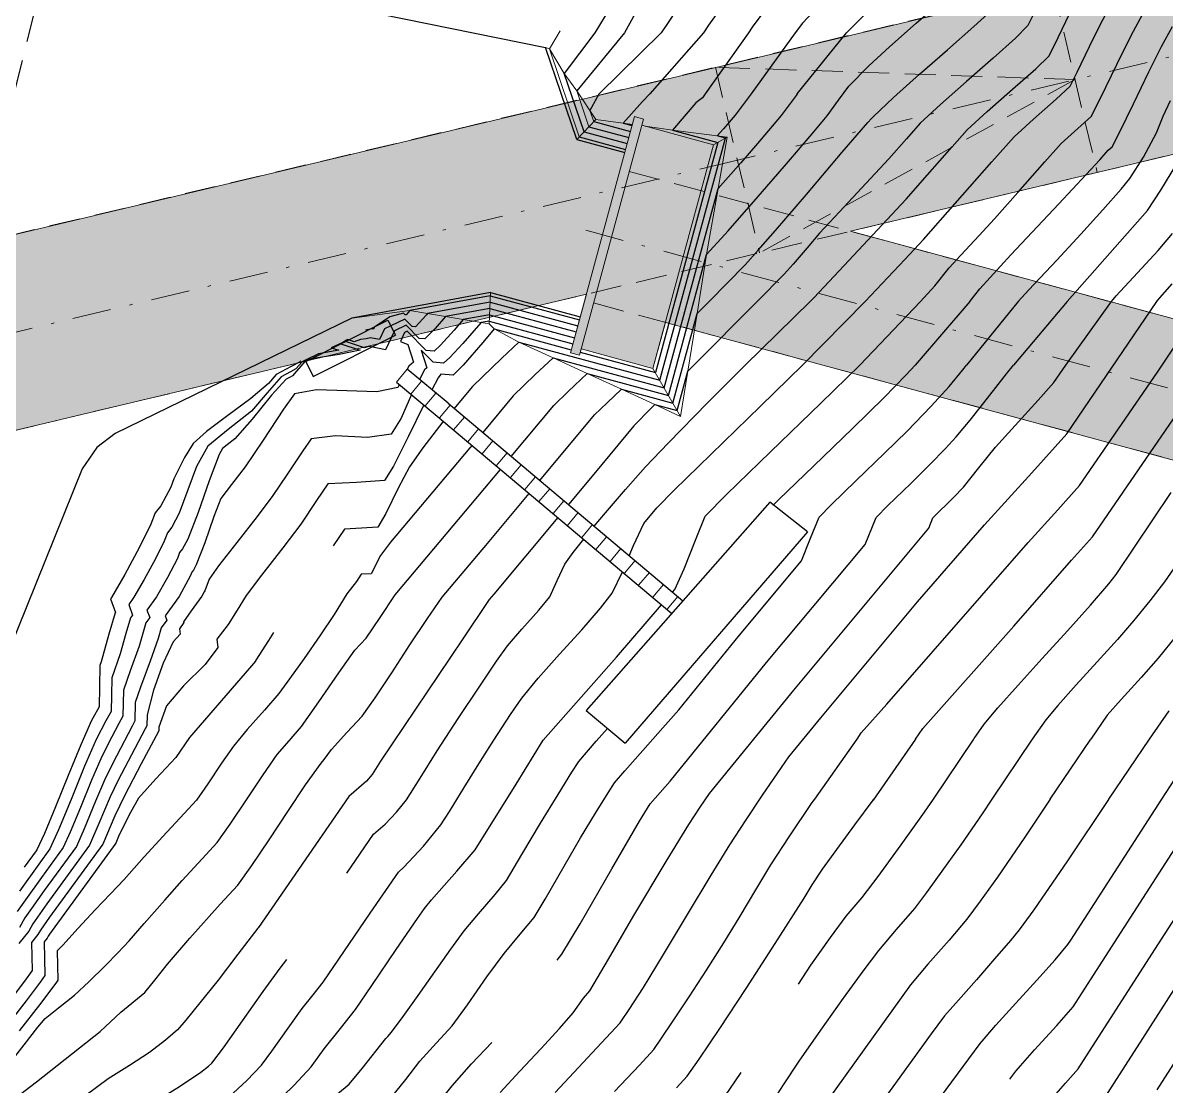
# Model space of a CAD drawing. Header units: millimetres. Extents: x -335 to 64136, y 248 to 109842.
# Drawn here: x -89.95 to -53.04, y 487.27 to 521.59 of the extents above; entities that cross this region are included whole.
import ezdxf

# ---------------------------------------------------------------- set-up
doc = ezdxf.new("R2010")
doc.units = ezdxf.units.MM
doc.header["$MEASUREMENT"] = 0
for name, pattern in [('NASCOSTA', [9.525, 6.35, -3.175]), ('TRATTEGGIATA', [0.75, 0.5, -0.25]), ('TRATTEGGIATA2', [0.375, 0.25, -0.125]), ('TRATTOPUNTO2', [0.5, 0.25, -0.125, 0, -0.125])]:
    doc.linetypes.add(name, pattern=pattern)
for name, color, linetype in [('Bâti', 7, 'Continuous'), ('CANALISATION', 2, 'Continuous'), ('curve livello 5m', 7, 'Continuous'), ('LIN010TR', 2, 'NASCOSTA'), ('LIN018CO', 6, 'Continuous'), ('LIN025CO', 7, 'Continuous'), ('Strade', 7, 'Continuous'), ('TRATTCOLO-30', 253, 'Continuous'), ('TRATTCOLO-32', 255, 'Continuous')]:
    doc.layers.add(name, color=color, linetype=linetype)
doc.layers.add('Colori bordi', color=5, linetype='Continuous', plot=False)
doc.layers.add('no_plot', color=5, linetype='Continuous', plot=False)

# ---------------------------------------------------------------- blocks, each defined once
blk = doc.blocks.new('CONTORNO')
at = {"layer": 'Colori bordi', "lineweight": 0, "ltscale": 2, "flags": 128}
for points in [[(25.446, -93.474), (-6.877, 42.135), (-4.985, 41.623), (-4.907, 41.912), (-5.109, 41.967), (-4.481, 44.283), (-5.968, 44.686), (9.426, 101.471, 0.76503), (-27.561, 123.114), (-31.83, 118.918, 0.278191), (-69.079, 126.141)], [(-46.314, 81.181, -0.14195), (-42.731, 84.682), (-41.604, 85.286, -0.165813), (-34.47, 86.461, -0.072308), (-29.805, 84.968), (-22.578, 81.44), (16.586, -82.868)]]:
    blk.add_lwpolyline(points, format="xyb", dxfattribs=at)
blk.add_lwpolyline([(-28.746, 115.78, -0.121281), (-20.708, 100.164), (-8.908, 50.657), (5.179, 102.622, 0.76503), (-24.477, 119.975)], format="xyb", close=True, dxfattribs=at)

msp = doc.modelspace()

# ---------------------------------------------------------------- hatches: boundary and pattern name
at = {"layer": 'TRATTCOLO-30', "linetype": 'Continuous', "lineweight": 0}
h = msp.add_hatch(color=256, dxfattribs=at)
h.dxf.hatch_style = 1
h.paths.add_polyline_path([(-37.82774, 505.69087), (-37.25211, 507.81423), (-63.23473, 514.85791), (-67.70902, 513.79145)])
h.paths.add_polyline_path([(-38.40336, 503.56751), (-37.82774, 505.69087), (-67.70902, 513.79145), (-71.7563, 512.82677), (-72.26912, 510.93508), (-71.97957, 510.85658), (-71.92462, 511.05927), (-69.60823, 510.43131), (-69.20529, 511.91766)])
h.paths.add_polyline_path([(-12.42074, 496.52383, 0.57322675), (14.91691, 523.36701), (12.67843, 523.22999, -0.5801113), (-11.84511, 498.64719), (-37.82774, 505.69087), (-38.40336, 503.56751)])
h.paths.add_polyline_path([(-11.84511, 498.64719, 0.5801113), (12.67843, 523.22999), (10.42901, 523.09231, -0.58879846), (-11.26949, 500.77055), (-37.25211, 507.81423), (-37.82774, 505.69087)], flags=17)
h.paths.add_polyline_path([(10.42901, 523.09231), (12.67843, 523.22999, 0.12807728), (7.65277, 531.96874), (1.34454, 538.38795, -0.01736414), (-0.37812, 536.80882), (1.888, 534.69617), (6.08362, 530.42673, -0.12150113)])
h.paths.add_polyline_path([(12.67843, 523.22999), (14.91691, 523.36701, 0.13333201), (9.2219, 533.51075), (5.02628, 537.78019), (2.79241, 539.90221, -0.01556613), (1.34454, 538.38795), (7.65277, 531.96874, -0.12807728)])
h.paths.add_polyline_path([(1.28514, 538.4484), (1.34454, 538.38795, 0.01556613), (2.79241, 539.90221), (0.55838, 542.02439, 0.16643137), (-13.06495, 546.62996), (-12.71235, 544.42834, -0.19770368)])
h.paths.add_polyline_path([(-2.64695, 538.924), (-0.37812, 536.80882, 0.01736281), (1.34441, 538.38783, 0.19880472), (-12.71235, 544.42834), (-12.35855, 542.21928, -0.14715619)])
h.paths.add_polyline_path([(-13.6757, 542.21651, -0.01850569), (-12.35855, 542.21928), (-12.71235, 544.42834, 0.01312038), (-13.76171, 544.41483), (-21.0195, 544.13086, -0.03208113), (-21.07468, 541.92702)])
h.paths.add_polyline_path([(-13.76171, 544.41483, -0.01312038), (-12.71235, 544.42834), (-13.06495, 546.62996, 0.00881775), (-13.84773, 546.61315), (-21.24672, 546.32366, -0.03208112), (-21.0195, 544.13086)])
h = msp.add_hatch(color=256, dxfattribs=at)
h.dxf.hatch_style = 1
h.paths.add_polyline_path([(-31.02356, 522.53555), (-31.73768, 525.53162), (-53.83032, 520.26576), (-53.11619, 517.2697)])
h.paths.add_polyline_path([(-31.73768, 525.53162), (-32.45181, 528.52768), (-54.54444, 523.26183), (-53.83032, 520.26576)])
h.paths.add_polyline_path([(-19.99407, 525.16446), (-20.70819, 528.16053), (-31.73768, 525.53162), (-31.02356, 522.53555)])
h.paths.add_polyline_path([(-20.70819, 528.16053), (-21.42232, 531.1566), (-23.69721, 530.61437), (-32.45181, 528.52768), (-31.73768, 525.53162)])
h = msp.add_hatch(color=256, dxfattribs=at)
h.dxf.hatch_style = 1
h.paths.add_polyline_path([(-53.11619, 517.26968), (-53.83031, 520.26575), (-63.94885, 517.85396), (-63.23473, 514.85789)])
h.paths.add_polyline_path([(-53.83031, 520.26575), (-54.54444, 523.26182), (-64.66298, 520.85003), (-63.94885, 517.85396)])
h = msp.add_hatch(color=256, dxfattribs=at)
h.dxf.hatch_style = 1
h.paths.add_polyline_path([(-113.17794, 502.95355), (-113.89206, 505.94962), (-166.36811, 493.44178), (-165.65399, 490.44571)])
h.paths.add_polyline_path([(-113.89206, 505.94962), (-114.60618, 508.94568), (-167.08223, 496.43785), (-166.36811, 493.44178)])
h.paths.add_polyline_path([(-63.9488, 517.85375), (-64.66293, 520.84982), (-114.60618, 508.94568), (-113.89206, 505.94962)])
h.paths.add_polyline_path([(-63.23468, 514.85768), (-63.9488, 517.85375), (-113.89206, 505.94962), (-113.17794, 502.95355)])

# ---------------------------------------------------------------- linework, layer by layer
at = {"layer": 'Bâti', "color": 2, "linetype": 'Continuous'}
for p, q in [((-80.81564, 510.65449), (-78.16464, 511.98549)), ((-78.16464, 511.98549), (-77.92154, 511.5013)), ((-80.57254, 510.1703), (-77.92154, 511.5013)), ((-80.81564, 510.65449), (-80.57254, 510.1703)), ((-76.22263, 509.30724), (-77.53732, 510.40298)), ((-77.88463, 509.98949), (-76.56963, 508.89349)), ((-76.22263, 509.30724), (-68.64049, 502.93073)), ((-76.56963, 508.89349), (-68.99738, 502.5253)), ((-65.83263, 506.12049), (-71.75863, 499.38849)), ((-64.62064, 505.15849), (-65.83263, 506.12049)), ((-64.62064, 505.15849), (-70.50763, 498.33649)), ((-71.75863, 499.38849), (-70.50763, 498.33649))]:
    msp.add_line(p, q, dxfattribs=at)
at = {"layer": 'CANALISATION', "linetype": 'Continuous', "lineweight": 0}
for p, q in [((-77.42373, 509.60534), (-77.07641, 510.01883)), ((-76.96282, 509.22119), (-76.61698, 509.63293)), ((-76.50216, 508.83674), (-76.15485, 509.25023)), ((-76.04296, 508.45056), (-75.69565, 508.86405)), ((-75.58353, 508.06465), (-75.23622, 508.47814)), ((-75.1241, 507.67875), (-74.77678, 508.09224)), ((-74.66466, 507.29284), (-74.31735, 507.70633)), ((-74.20523, 506.90694), (-73.85792, 507.32043)), ((-73.7458, 506.52103), (-73.39848, 506.93452)), ((-73.28637, 506.13513), (-72.93905, 506.54862)), ((-72.82693, 505.74922), (-72.47962, 506.16271)), ((-72.3675, 505.36332), (-72.02019, 505.7768)), ((-71.90807, 504.97741), (-71.56075, 505.3909)), ((-71.44863, 504.5915), (-71.10132, 505.00499)), ((-70.9892, 504.2056), (-70.64189, 504.61909)), ((-70.52977, 503.81969), (-70.18245, 504.23318)), ((-70.07033, 503.43379), (-69.72302, 503.84728)), ((-69.6109, 503.04788), (-69.26359, 503.46137)), ((-69.15147, 502.66198), (-68.80415, 503.07546))]:
    msp.add_line(p, q, dxfattribs=at)
at = {"layer": 'curve livello 5m', "color": 2}
for p, q in [((-71.48577, 521.26862), (-72.47104, 519.95259)), ((-65.01476, 521.26863), (-66.44128, 519.29386)), ((-72.06299, 517.82099), (-73.07352, 520.79238)), ((-71.83038, 518.06876), (-72.47104, 519.95259)), ((-71.83038, 518.06876), (-70.4376, 517.69119)), ((-74.86647, 512.57165), (-76.87965, 512.20041)), ((-74.86647, 512.57165), (-72.03366, 511.80369))]:
    msp.add_line(p, q, dxfattribs=at)
at = {"layer": 'curve livello 5m', "color": 2, "flags": 128}
for points in [[(-56.11804, 537.86938), (-56.59929, 537.42141), (-56.60869, 537.40942), (-56.73346, 537.01698), (-61.28634, 534.32955), (-61.65602, 534.10621), (-61.93748, 533.82312), (-62.38946, 533.31862), (-62.96577, 532.64727), (-63.62028, 531.86364), (-64.30682, 531.02229), (-64.97924, 530.17777), (-65.46762, 529.50655), (-67.29123, 527.79034), (-68.52639, 526.63801), (-68.82712, 526.00993), (-69.20463, 525.20101), (-69.57833, 524.50937), (-70.04394, 523.68297), (-70.52067, 522.86295), (-71.48576, 521.26863)], [(-64.53228, 512.59435), (-64.40978, 512.71423), (-63.59199, 513.57946), (-61.43062, 515.8985), (-60.7435, 516.67524), (-59.95195, 517.58028), (-59.46113, 518.12864), (-58.81926, 518.72558), (-57.9995, 519.44364), (-57.2513, 520.10349), (-56.8241, 520.52576), (-56.5334, 521.10951), (-56.1485, 521.89613), (-55.74697, 522.6464), (-55.308, 523.44086), (-54.96328, 524.04117), (-54.37914, 524.93592), (-53.94706, 525.6125), (-53.89298, 526.26986), (-53.70319, 527.02985), (-53.46746, 527.72244), (-53.00155, 528.55452)], [(-64.29034, 522.10745), (-64.777, 521.58008), (-64.777, 521.58008), (-65.01476, 521.26863)], [(-66.44128, 519.29386), (-66.95606, 518.60459), (-66.95606, 518.60459), (-67.33331, 518.16308), (-67.53101, 517.93933)], [(-73.94027, 511.28447), (-69.39016, 510.05097), (-67.27081, 517.86879), (-67.53101, 517.93933)], [(-56.24045, 512.59435), (-53.64879, 515.52561), (-53.21169, 516.18233), (-52.69615, 517.03384)], [(-64.53228, 512.59435), (-66.62705, 510.54029)], [(-56.24045, 512.59435), (-57.96855, 510.54029)], [(-73.94027, 511.28447), (-74.49044, 510.76364), (-75.43372, 509.84981), (-75.43372, 509.84981), (-75.77067, 509.44508), (-76.02574, 509.14166)], [(-72.70367, 491.33643), (-72.54524, 491.5254), (-71.9613, 492.50977), (-70.93444, 494.28612), (-70.03861, 495.81913), (-69.69747, 496.37382), (-69.05031, 497.10717), (-65.9381, 500.93536), (-62.75634, 504.75139), (-62.40839, 505.62252), (-62.02279, 506.00941), (-61.28724, 506.71764), (-60.65476, 507.33645), (-60.17653, 507.83352), (-59.81695, 508.22286), (-59.37297, 508.75943), (-58.80719, 509.47323), (-58.19243, 510.25721), (-57.96855, 510.54029)], [(-71.50174, 505.33702), (-71.14259, 505.76987), (-70.49683, 506.52372), (-69.85123, 507.25298), (-69.11775, 508.01958), (-67.83213, 509.32905), (-66.62705, 510.54029)], [(-76.37322, 508.7283), (-76.38997, 508.70838), (-77.03218, 507.86916), (-77.46865, 507.25742), (-77.46865, 507.25742), (-77.83452, 506.563), (-78.23142, 505.74687), (-78.48826, 505.30801), (-78.48826, 505.30801), (-79.01786, 505.27487), (-79.5606, 505.24495), (-79.5606, 505.24495), (-79.92541, 504.70669)], [(-59.25145, 498.47058), (-59.23989, 498.4878), (-58.91468, 498.95331), (-58.47486, 499.47628), (-57.81906, 500.21195), (-57.03987, 501.07023), (-56.22991, 501.961), (-55.48177, 502.79416), (-54.88806, 503.47959), (-54.65279, 503.77992), (-52.87949, 506.42656)], [(-79.48918, 494.14391), (-78.62624, 495.39502), (-78.25157, 495.71802), (-77.88666, 496.11414), (-77.55878, 496.51315), (-77.12423, 497.20683), (-76.57356, 498.0942), (-75.89517, 499.13129), (-75.21972, 500.14578), (-74.65362, 500.97926), (-74.3033, 501.47334), (-73.84453, 502.0125), (-73.29394, 502.62633), (-72.93506, 503.06257), (-72.69647, 503.58481), (-72.45574, 504.11409), (-72.18455, 504.48972), (-71.84352, 504.91887)], [(-81.86042, 501.91386), (-82.01532, 501.65567), (-82.42356, 501.01225), (-82.42356, 501.01225), (-82.43683, 500.99543), (-82.43568, 500.98559), (-82.56857, 500.83422), (-84.56552, 498.52065), (-85.00665, 497.87561), (-85.64884, 497.18495), (-86.21768, 496.56303), (-86.21768, 496.56303), (-86.47399, 496.09947), (-86.83196, 495.37366), (-86.83196, 495.37366), (-86.94167, 495.11414), (-89, 492.28882), (-89.08602, 492.16868), (-89.12945, 492.10643), (-89.16625, 492.04074), (-89.25638, 491.92773), (-89.24519, 491.38766), (-89.23122, 490.83932), (-89.23122, 490.83932), (-89.38615, 490.62338), (-89.84249, 490.0238), (-90.4007, 489.30459)], [(-60.55582, 496.53035), (-59.25145, 498.47058)], [(-64.91086, 490.56213), (-64.50941, 491.16784), (-63.87546, 492.06826), (-63.37347, 492.7498), (-62.8562, 493.35308), (-62.34031, 494.03638), (-61.59478, 495.05734), (-60.84329, 496.10969), (-60.55582, 496.53035)], [(-58.08744, 487.49051), (-57.89793, 487.74662), (-57.29172, 488.43702), (-56.5673, 489.22944), (-56.04856, 489.82974), (-54.81236, 491.75269), (-52.13804, 495.89128), (-51.7208, 496.53035)], [(-90.05207, 483.57582), (-89.14822, 484.32534), (-88.45463, 484.86893), (-87.76543, 485.39586), (-87.28736, 485.74807), (-86.59379, 486.20287), (-85.74346, 486.73138), (-84.89306, 487.25992), (-84.19929, 487.71484), (-83.94878, 487.90634), (-83.84225, 488.0105), (-83.47031, 488.5085), (-82.85783, 489.37161), (-82.18656, 490.32051), (-81.63827, 491.07583), (-81.42211, 491.34951)], [(-93.05137, 472.08036), (-89.09192, 475.43173), (-88.57659, 475.85705), (-88.0906, 476.21558), (-86.48015, 477.54609), (-84.05374, 479.58997), (-81.06997, 482.36153), (-79.90516, 483.46278), (-79.11888, 484.1147), (-78.1941, 484.85897), (-77.60534, 485.35899), (-77.37898, 485.63508), (-76.95264, 486.16998), (-76.47182, 486.7912), (-76.09131, 487.28064), (-75.45979, 487.9818), (-74.81299, 488.67428)], [(-67.42777, 486.72498), (-66.94081, 487.43931), (-66.76573, 487.70921)]]:
    msp.add_lwpolyline(points, dxfattribs=at)
at = {"layer": 'LIN010TR', "linetype": 'TRATTOPUNTO2', "lineweight": 0, "ltscale": 5}
msp.add_line((-71.77116, 514.89262), (-11.84514, 498.64716), dxfattribs=at)
at = {"layer": 'LIN010TR', "linetype": 'TRATTOPUNTO2', "lineweight": 0, "ltscale": 5, "flags": 128}
msp.add_lwpolyline([(-2.84563, 607.28196), (6.66045, 581.33076), (9.35706, 573.96912, -0.44895429), (-14.44202, 529.65407), (-66.87892, 517.15556)], format="xyb", dxfattribs=at)
msp.add_lwpolyline([(-66.87892, 517.15556), (-191.86436, 487.36487)], dxfattribs=at)
at = {"layer": 'LIN018CO', "color": 2, "lineweight": 0}
for p, q in [((-73.07352, 520.79238), (-72.95223, 520.7463)), ((-72.95223, 520.7463), (-72.47104, 519.95259)), ((-72.47104, 519.95259), (-72.06887, 519.3912)), ((-72.06887, 519.3912), (-71.45226, 518.47152)), ((-72.06299, 517.82099), (-71.45226, 518.47152)), ((-70.57135, 518.3491), (-71.45226, 518.47152)), ((-70.57135, 518.3491), (-70.27074, 518.30672)), ((-69.85458, 518.24804), (-68.97853, 518.12452)), ((-68.97853, 518.12452), (-67.53101, 517.93933)), ((-67.65113, 517.6507), (-67.21771, 517.89925)), ((-67.53101, 517.93933), (-67.21771, 517.89925)), ((-67.21771, 517.89925), (-67.50484, 516.24112)), ((-67.87448, 514.11323), (-67.50484, 516.24112)), ((-67.87448, 514.11323), (-68.1854, 512.20193)), ((-74.8538, 512.87904), (-74.89555, 511.86604)), ((-79.32361, 512.05479), (-77.4595, 512.29715)), ((-77.4595, 512.29715), (-76.87965, 512.20041)), ((-76.87965, 512.20041), (-76.3079, 512.10247)), ((-68.1854, 512.20193), (-68.48325, 510.33883)), ((-76.3079, 512.10247), (-75.72987, 512.00569)), ((-75.72987, 512.00569), (-74.89555, 511.86604)), ((-74.89555, 511.86604), (-74.73291, 511.70656)), ((-74.73291, 511.70656), (-73.94027, 511.28447)), ((-73.94027, 511.28447), (-72.83382, 510.7773)), ((-72.83382, 510.7773), (-71.72736, 510.27013)), ((-69.60825, 510.43128), (-68.71874, 508.88012)), ((-71.72736, 510.27013), (-70.62342, 509.76364)), ((-68.71874, 508.88012), (-68.48325, 510.33883)), ((-70.62342, 509.76364), (-69.54849, 509.26501)), ((-69.54849, 509.26501), (-68.71874, 508.88012))]:
    msp.add_line(p, q, dxfattribs=at)
at = {"layer": 'LIN025CO', "linetype": 'TRATTEGGIATA', "lineweight": 0, "ltscale": 2}
for p, q in [((-15.15561, 532.65026), (-197.41451, 489.20826)), ((-13.7279, 526.658), (-208.02, 480.34784)), ((-56.69825, 522.74844), (-55.27001, 516.7563)), ((-55.98413, 519.75237), (-67.59305, 520.15163)), ((-67.59305, 520.15163), (-66.1648, 514.15949)), ((-55.98413, 519.75237), (-66.1648, 514.15949)), ((-70.37046, 516.79231), (-11.26952, 500.77052)), ((-71.52171, 512.54559), (-12.42077, 496.5238))]:
    msp.add_line(p, q, dxfattribs=at)
at = {"layer": 'LIN025CO', "linetype": 'Continuous', "lineweight": 0}
for p, q in [((-70.20212, 518.55984), (-72.26914, 510.93505)), ((-69.91257, 518.48134), (-71.97959, 510.85655)), ((-70.20212, 518.55984), (-69.91257, 518.48134)), ((-69.96752, 518.27866), (-67.65113, 517.6507)), ((-67.65113, 517.6507), (-69.60825, 510.43128)), ((-72.26914, 510.93505), (-71.97959, 510.85655)), ((-71.92464, 511.05924), (-69.60825, 510.43128))]:
    msp.add_line(p, q, dxfattribs=at)
at = {"layer": 'LIN025CO', "color": 2, "linetype": 'Continuous', "lineweight": 0}
msp.add_line((-77.53732, 510.40298), (-77.88463, 509.98949), dxfattribs=at)
at = {"layer": 'no_plot', "linetype": 'Continuous', "lineweight": 0}
for p, q in [((-72.95223, 520.7463), (-72.59796, 521.32855)), ((-71.98545, 517.90358), (-72.95223, 520.7463)), ((-71.6753, 518.23394), (-72.06887, 519.3912)), ((-71.52023, 518.39912), (-71.64016, 518.75178))]:
    msp.add_line(p, q, dxfattribs=at)
at = {"layer": 'no_plot'}
for p, q in [((-70.53036, 521.26863), (-72.06887, 519.3912)), ((-69.34395, 521.26863), (-71.34233, 519.29386)), ((-67.97543, 521.26863), (-69.70387, 519.29386)), ((-66.52603, 521.26863), (-67.91871, 519.29386)), ((-64.95414, 519.29386), (-63.35547, 521.26863)), ((-71.6753, 518.23394), (-70.38527, 517.88422)), ((-71.52023, 518.39912), (-70.33294, 518.07726)), ((-70.57135, 518.3491), (-70.28062, 518.27029)), ((-68.97853, 518.12452), (-67.51618, 517.72809)), ((-71.98545, 517.90358), (-70.48993, 517.49816)), ((-67.51618, 517.72809), (-69.53087, 510.29633)), ((-74.85802, 512.77658), (-77.45981, 512.29679)), ((-74.85802, 512.77658), (-71.98133, 511.99673)), ((-74.87492, 512.36672), (-76.3079, 512.10247)), ((-74.87492, 512.36672), (-72.08599, 511.61066)), ((-74.88336, 512.16179), (-75.72987, 512.00569)), ((-74.89181, 511.95686), (-75.15176, 511.90892)), ((-74.89181, 511.95686), (-72.19065, 511.2246)), ((-74.88336, 512.16179), (-72.13832, 511.41763)), ((-74.73291, 511.70656), (-72.24297, 511.03156)), ((-71.95343, 510.95307), (-69.53087, 510.29633))]:
    msp.add_line(p, q, dxfattribs=at)
at = {"layer": 'no_plot', "flags": 128}
for points in [[(-58.6957, 533.15051), (-60.69902, 531.9402), (-60.98672, 531.61973), (-61.429, 531.07728), (-61.429, 531.07728), (-61.99783, 530.30899), (-62.68185, 529.34531), (-63.32053, 528.449), (-63.75334, 527.88279), (-63.75334, 527.88279), (-64.26823, 527.39548), (-64.92587, 526.77931), (-64.92587, 526.77931), (-65.78622, 525.92236), (-66.56032, 525.13072), (-67.01592, 524.64186), (-67.01592, 524.64186), (-67.41023, 524.12101), (-67.9749, 523.33237), (-67.9749, 523.33237), (-68.51859, 522.51685), (-69.13814, 521.56883), (-69.34395, 521.26863)], [(-58.6957, 531.76406), (-58.96182, 531.59658), (-59.64397, 531.15844), (-59.96676, 530.94026), (-59.96676, 530.94026), (-60.27859, 530.58597), (-62.87691, 527.09742), (-62.89619, 527.07091), (-62.89969, 527.06763), (-63.72773, 526.24741), (-64.55962, 525.40995), (-65.31449, 524.63797), (-65.91144, 524.01417), (-66.26961, 523.62127), (-66.26961, 523.62127), (-66.63431, 523.14847), (-67.20699, 522.36648), (-67.81585, 521.50989), (-67.81585, 521.50989), (-67.97543, 521.26863)], [(-54.36991, 531.75725), (-54.7199, 531.03459), (-55.11961, 530.26478), (-55.11961, 530.26478), (-55.47944, 529.749), (-56.17739, 528.88579), (-56.67677, 528.33374), (-56.67677, 528.33374), (-56.78926, 528.26149), (-57.41137, 527.55465), (-59.1995, 525.51292), (-59.64265, 524.8788), (-60.03411, 524.32707), (-60.03411, 524.32707), (-60.47001, 523.91389), (-61.22345, 523.24518), (-62.04962, 522.51478), (-62.70374, 521.91654), (-62.70374, 521.91654), (-63.35547, 521.26863)], [(-62.7555, 512.59435), (-61.47574, 513.94836), (-60.87155, 514.59661), (-59.85039, 515.75096), (-58.67403, 517.09598), (-57.94461, 517.91093), (-57.94461, 517.91093), (-57.32536, 518.47833), (-56.5912, 519.12015), (-56.14553, 519.54633), (-56.14553, 519.54633), (-55.9148, 519.99763), (-55.51547, 520.82574), (-55.16297, 521.5393), (-55.16297, 521.5393), (-54.57902, 522.63046), (-53.94061, 523.78587), (-53.43926, 524.65893), (-53.43926, 524.65893), (-53.24656, 524.9569), (-53.2363, 525.08156), (-53.04548, 525.90049), (-52.7806, 526.80471)], [(-60.97165, 512.59435), (-60.5127, 513.09713), (-60.5127, 513.09713), (-60.04739, 513.67838), (-59.66654, 514.09243), (-59.08024, 514.71739), (-58.57891, 515.25774), (-58.57891, 515.25774), (-57.8269, 516.10795), (-56.9606, 517.09805), (-56.42809, 517.69321), (-56.42809, 517.69321), (-55.89536, 518.17249), (-55.46696, 518.5669), (-55.46696, 518.5669), (-55.16414, 519.15918), (-54.64007, 520.246), (-54.17744, 521.18248), (-54.17744, 521.18248), (-53.81036, 521.85393), (-53.34148, 522.68648), (-52.91927, 523.43907)], [(-69.83604, 522.51807), (-70.53036, 521.26863)], [(-67.87448, 514.11323), (-67.18504, 514.87523), (-66.20917, 515.97967), (-65.29554, 517.0342), (-64.47088, 517.99932), (-63.9826, 518.58549), (-63.61426, 519.09064), (-63.28439, 519.5389), (-62.64038, 520.19751), (-61.97128, 520.81342), (-61.11354, 521.57522), (-60.23431, 522.35056)], [(-65.86455, 522.16404), (-66.40056, 521.44191), (-66.52603, 521.26863)], [(-57.13402, 522.25295), (-57.50267, 521.5052), (-57.90868, 521.09264), (-58.62747, 520.44947), (-59.49076, 519.69669), (-60.33025, 518.95532), (-60.97765, 518.34636), (-60.97765, 518.34636), (-61.42693, 517.83938), (-61.98969, 517.20038), (-61.98969, 517.20038), (-62.7236, 516.41018), (-63.58751, 515.49128), (-64.23284, 514.7936), (-64.23284, 514.7936), (-64.63261, 514.32641), (-65.08502, 513.79626), (-65.08502, 513.79626), (-65.36822, 513.47894), (-66.24574, 512.59435)], [(-67.79436, 512.59435), (-66.63653, 513.77931), (-66.21652, 514.24352), (-65.6471, 514.88796), (-64.6532, 516.04834), (-63.50015, 517.40765), (-62.66975, 518.37246), (-62.54876, 518.50227), (-62.49418, 518.56408), (-61.84678, 519.17845), (-61.00964, 519.92432), (-60.10364, 520.71479), (-59.24966, 521.46294), (-58.56857, 522.08186)], [(-59.38237, 512.59435), (-59.05517, 513.00337), (-59.05517, 513.00337), (-58.05201, 514.09398), (-56.50772, 515.7401), (-55.18721, 517.16336), (-55.18721, 517.16336), (-54.91156, 517.47549), (-54.78838, 517.58747), (-54.54656, 518.04883), (-54.10144, 518.96686), (-53.60067, 520.00474), (-53.19191, 520.82566), (-53.19191, 520.82566), (-52.83888, 521.46659)], [(-71.34233, 519.29386), (-71.35261, 519.28072), (-71.35261, 519.28072), (-71.58769, 518.85636), (-71.64016, 518.75178)], [(-69.70387, 519.29386), (-69.9465, 519.04803), (-70.57135, 518.3491)], [(-67.91871, 519.29386), (-68.00376, 519.16606), (-68.22277, 519.00125), (-68.97853, 518.12452)], [(-64.95414, 519.29386), (-64.98885, 519.24521), (-65.46933, 518.59504), (-65.46933, 518.59504), (-65.75484, 518.2523), (-66.23702, 517.68797), (-66.77124, 517.07137), (-66.77124, 517.07137), (-67.50484, 516.24112)], [(-57.81826, 512.59435), (-57.47844, 512.96375), (-56.57439, 513.92759), (-55.80107, 514.76101), (-55.80107, 514.76101), (-55.08855, 515.55348), (-54.49925, 516.22), (-54.20996, 516.56062), (-54.20996, 516.56062), (-53.77143, 517.25491), (-53.34975, 518.032), (-53.34975, 518.032), (-53.13897, 518.57723), (-52.90358, 519.07907)], [(-72.83382, 510.7773), (-69.24946, 509.80561), (-67.50484, 516.24112)], [(-54.80824, 512.59435), (-54.65127, 512.77778), (-53.96611, 513.51914), (-53.30587, 514.23603), (-52.84332, 514.79054)], [(-71.72736, 510.27013), (-69.10876, 509.56024), (-67.87448, 514.11323)], [(-53.34283, 512.59435), (-53.31963, 512.62903), (-52.85217, 513.16523)], [(-72.75933, 487.06292), (-70.66292, 489.31157), (-70.37274, 489.73927), (-69.91506, 490.4501), (-69.91506, 490.4501), (-69.26486, 491.5115), (-68.48775, 492.81004), (-67.72674, 494.08085), (-67.12483, 495.05906), (-67.12483, 495.05906), (-66.6219, 495.834), (-66.07724, 496.6531), (-65.58015, 497.38354), (-65.21992, 497.89252), (-65.21992, 497.89252), (-64.18966, 499.1598), (-61.07171, 502.89929), (-58.90192, 505.38101), (-58.90192, 505.38101), (-57.37939, 507.06341), (-56.24965, 508.31784), (-56.24965, 508.31784), (-53.34283, 512.59435)], [(-66.24574, 512.59435), (-68.2834, 510.54029)], [(-68.1854, 512.20193), (-67.79436, 512.59435)], [(-62.7555, 512.59435), (-64.78114, 510.54029)], [(-60.97165, 512.59435), (-62.93098, 510.54029)], [(-59.38237, 512.59435), (-61.14501, 510.54029)], [(-57.81826, 512.59435), (-59.48528, 510.54029)], [(-56.27785, 510.54029), (-54.80824, 512.59435)], [(-76.87965, 512.20041), (-76.91198, 512.16222), (-77.2745, 511.77145), (-77.2745, 511.77145), (-77.378, 511.77971), (-77.61701, 512.02384), (-78.27134, 511.70496), (-78.43162, 511.36381), (-78.72105, 511.42014), (-78.86349, 511.39137), (-79.05001, 511.36535), (-79.2478, 511.2938), (-79.45929, 511.36256), (-79.50413, 511.34084), (-79.55065, 511.31295), (-79.61508, 511.27101), (-79.99672, 511.10171), (-79.74607, 511.01902), (-80.40839, 510.9012), (-80.77518, 510.72354), (-80.81603, 510.70375), (-80.85591, 510.68444), (-80.93286, 510.64717), (-81.13257, 510.41388), (-81.302, 510.32266), (-81.60336, 510.16043), (-82.05646, 509.6438), (-82.56218, 509.05366), (-82.56218, 509.05366), (-83.32388, 508.45574), (-83.97847, 507.92785), (-83.97847, 507.92785), (-84.33832, 507.26182), (-84.61693, 506.51195), (-84.89575, 505.76134), (-84.89575, 505.76134), (-85.14046, 505.30767), (-85.28155, 505.13037), (-85.38486, 504.85456), (-85.66597, 504.28601), (-86.02693, 503.6168), (-86.35945, 503.04771), (-86.35945, 503.04771), (-86.53049, 502.80883), (-86.40533, 502.47141), (-86.47068, 502.37891), (-86.61804, 501.87103), (-86.80241, 501.21473), (-86.80241, 501.21473), (-87.07784, 500.44597), (-87.08611, 499.8823), (-87.10037, 499.3608), (-87.10037, 499.3608), (-87.26717, 499.06041), (-87.58153, 498.45175), (-87.95219, 497.59484), (-88.3895, 496.52281), (-88.79506, 495.53473), (-89.07048, 494.92967), (-89.07048, 494.92967), (-89.43108, 494.43469), (-90.05948, 493.55706)], [(-77.4595, 512.29715), (-77.57825, 512.1611), (-77.60158, 512.16296), (-77.65545, 512.21799), (-78.10516, 512.10202), (-78.59439, 511.7604), (-78.625, 511.69526), (-78.68026, 511.70602), (-78.89123, 511.66341)], [(-70.62342, 509.76364), (-68.96805, 509.31488), (-68.1854, 512.20193)], [(-63.02056, 498.47058), (-62.88448, 498.67122), (-62.0636, 499.59397), (-57.50107, 504.81242), (-56.54453, 505.86939), (-55.83478, 506.65749), (-55.83478, 506.65749), (-53.31871, 510.31498), (-52.01836, 512.25935)], [(-76.3079, 512.10247), (-76.64129, 511.72051), (-76.97075, 511.3818), (-76.97075, 511.3818), (-77.15442, 511.39646), (-77.57857, 511.82969), (-77.94828, 511.64951), (-78.23824, 511.03236), (-78.76183, 511.13426), (-78.80339, 511.12587), (-78.85782, 511.11828), (-78.91553, 511.0974), (-79.52668, 511.29608), (-79.53949, 511.28988), (-79.55278, 511.28191), (-79.57119, 511.26992), (-79.68023, 511.22155), (-79.06091, 511.01723), (-79.73258, 510.87732), (-80.69743, 510.7261), (-80.69743, 510.7261), (-80.8039, 510.67453), (-80.81575, 510.66879), (-80.82733, 510.66318), (-80.84967, 510.65236), (-81.24508, 510.19046), (-81.31577, 510.1524), (-81.44152, 510.08471), (-81.92096, 509.56443), (-82.54423, 508.79837), (-83.10483, 508.16473), (-83.10483, 508.16473), (-83.50513, 507.84653), (-83.60684, 507.65828), (-83.93668, 506.80296), (-84.29156, 505.7829), (-84.62174, 504.92639), (-84.62174, 504.92639), (-84.79026, 504.61396), (-84.88743, 504.49187), (-84.95858, 504.30192), (-85.27424, 503.67997), (-85.62975, 503.0576), (-85.62975, 503.0576), (-85.93928, 502.62529), (-85.85238, 502.39103), (-85.97417, 502.21865), (-86.18943, 501.46324), (-86.47761, 500.66806), (-86.69701, 500.04649), (-86.71443, 499.20728), (-86.84343, 498.97498), (-87.19024, 498.31483), (-87.43161, 497.83613), (-87.73361, 497.13797), (-88.0899, 496.26455), (-88.42032, 495.45953), (-88.64471, 494.96656), (-89.34486, 494.00552), (-89.86479, 493.27938), (-90.12726, 492.90309)], [(-75.72987, 512.00569), (-76.02695, 511.66534), (-76.46234, 511.18656), (-76.66699, 510.99214), (-76.66699, 510.99214), (-76.93084, 511.01321), (-77.54013, 511.63554), (-77.62523, 511.59407), (-77.76073, 511.30567), (-77.51599, 511.19872), (-77.33328, 510.63516), (-77.48365, 510.50559), (-77.53732, 510.40298)], [(-75.15176, 511.90892), (-75.15832, 511.90132), (-75.74618, 511.2369), (-76.16403, 510.78538), (-76.36324, 510.60249), (-76.36324, 510.60249), (-76.70726, 510.62996), (-77.08987, 511.02076), (-76.90342, 510.44568), (-76.97672, 510.38252), (-77.14376, 510.07497)], [(-74.73291, 511.70656), (-75.09743, 511.27331), (-75.73166, 510.53812), (-76.05949, 510.21284), (-76.05949, 510.21284), (-76.45153, 510.24414), (-76.54014, 510.12494), (-76.74624, 509.74365)], [(-72.83382, 510.7773), (-73.41586, 510.22629), (-74.12052, 509.54364), (-74.12052, 509.54364), (-75.10196, 508.36476)], [(-80.96942, 510.66456), (-81.01606, 510.64197), (-81.02006, 510.6373), (-81.28823, 510.49293), (-81.76521, 510.23615), (-82.01953, 509.94259), (-82.59246, 509.46611), (-83.32765, 508.91575), (-84.01685, 508.39545), (-84.45181, 508.00916), (-84.45181, 508.00916), (-84.72632, 507.55457), (-85.0698, 506.86537), (-85.0698, 506.86537), (-85.16976, 506.59629), (-85.49065, 506.00138), (-85.67567, 505.76888), (-85.81115, 505.40719), (-86.17977, 504.66164), (-86.65311, 503.78409), (-87.08916, 503.03781), (-87.1217, 502.99236), (-86.95827, 502.55179), (-86.96719, 502.53917), (-87.16629, 501.85296), (-87.4154, 500.96622), (-87.45867, 500.84544), (-87.46882, 500.15401), (-87.4863, 499.51432), (-87.69091, 499.14584), (-87.73144, 499.06737), (-88.07286, 498.28657), (-88.47976, 497.29723), (-88.89243, 496.28082), (-89.25116, 495.41884), (-89.49624, 494.89277), (-89.51729, 494.86387), (-89.89903, 494.33073)], [(-78.18898, 486.73386), (-77.58904, 487.48655), (-77.58904, 487.48655), (-77.13077, 488.07748), (-76.59201, 488.66749), (-76.09139, 489.21882), (-76.09139, 489.21882), (-75.59677, 489.89238), (-74.96628, 490.79219), (-74.41445, 491.55196), (-74.41445, 491.55196), (-73.8908, 492.17333), (-73.44138, 492.71259), (-73.44138, 492.71259), (-73.09196, 493.30163), (-72.47749, 494.36458), (-71.94144, 495.28192), (-71.94144, 495.28192), (-71.46356, 496.07241), (-71.0583, 496.73136), (-70.84723, 497.06109), (-70.84723, 497.06109), (-70.51898, 497.44606), (-69.93262, 498.10307), (-69.28462, 498.82714), (-68.77144, 499.41332), (-68.77144, 499.41332), (-66.81232, 501.82314), (-64.80942, 504.22531), (-64.52313, 504.95074), (-64.24589, 505.63616), (-64.24589, 505.63616), (-63.85932, 506.03134), (-63.05074, 506.81281), (-62.12971, 507.69992), (-61.40577, 508.412), (-61.40577, 508.412), (-60.63123, 509.21705), (-60.04887, 509.84762), (-60.04887, 509.84762), (-59.60296, 510.39037), (-59.48528, 510.54029)], [(-74.54264, 487.05984), (-73.90327, 487.75067), (-73.23174, 488.46837), (-72.62604, 489.12503), (-72.18417, 489.63276), (-72.18417, 489.63276), (-71.84557, 490.10386), (-71.64909, 490.33821), (-71.04627, 491.36735), (-70.22543, 492.77687), (-70.22543, 492.77687), (-69.17947, 494.51944), (-68.45114, 495.70769), (-68.45114, 495.70769), (-68.08072, 496.27132), (-67.77759, 496.70957), (-67.77759, 496.70957), (-65.06388, 500.04758), (-60.70325, 505.27747), (-60.57088, 505.60887), (-59.90376, 506.26089), (-59.58503, 506.5981), (-59.08456, 507.22211), (-58.55424, 507.88574), (-58.55424, 507.88574), (-57.92167, 508.5905), (-57.17374, 509.40213), (-56.66453, 509.9782), (-56.66453, 509.9782), (-56.27785, 510.54029)], [(-70.37249, 504.38733), (-70.23683, 504.71994), (-69.89689, 505.42317), (-69.89689, 505.42317), (-69.4774, 505.92872), (-68.91833, 506.49816), (-66.13157, 509.21872), (-64.78114, 510.54029)], [(-68.97604, 503.21293), (-68.90425, 503.29631), (-68.59835, 503.96739), (-68.21201, 504.94342), (-67.9209, 505.66346), (-67.9209, 505.66346), (-67.23856, 506.36099), (-65.81133, 507.74037), (-64.18561, 509.30621), (-62.93098, 510.54029)], [(-68.2834, 510.54029), (-68.48325, 510.33883)], [(-65.71461, 506.02681), (-65.54894, 506.19617), (-64.43104, 507.27659), (-63.15766, 508.50306), (-62.15677, 509.48756), (-62.15677, 509.48756), (-61.4481, 510.21962), (-61.14501, 510.54029)], [(-74.17963, 507.58909), (-72.80732, 509.23746), (-72.34128, 509.68894), (-71.72736, 510.27013)], [(-69.54849, 509.26501), (-68.82735, 509.06952), (-68.48325, 510.33883)], [(-77.79337, 509.91342), (-77.84627, 509.81228), (-78.51825, 509.67653), (-79.48927, 509.70945), (-80.47047, 509.74486), (-81.17299, 509.61663), (-81.17299, 509.61663), (-81.5285, 509.1142), (-82.19009, 508.11511), (-82.77381, 507.25473), (-82.77381, 507.25473), (-83.21399, 506.68161), (-83.55097, 506.23617), (-83.55097, 506.23617), (-83.78393, 505.65296), (-84.07553, 504.80801), (-84.34773, 504.09145), (-84.34773, 504.09145), (-84.44007, 503.92026), (-84.49331, 503.85336), (-84.53229, 503.74928), (-84.90004, 503.0675), (-85.34806, 502.44176), (-85.29943, 502.31065), (-85.47767, 502.05839), (-85.57644, 501.71175), (-85.83521, 500.98541), (-86.14652, 500.14846), (-86.31619, 499.64702), (-86.31619, 499.64702), (-86.3285, 499.05377), (-86.41969, 498.88955), (-86.92795, 497.92206), (-87.2817, 497.22051), (-87.2817, 497.22051), (-87.60518, 496.46192), (-87.96653, 495.57416), (-88.21895, 495.00346), (-88.21895, 495.00346), (-89.25865, 493.57635), (-89.6701, 493.00171), (-89.87781, 492.70393), (-90.05385, 492.38975)], [(-73.25729, 506.81341), (-71.49411, 508.93128), (-71.08344, 509.32518), (-70.62342, 509.76364)], [(-61.13238, 498.47058), (-60.89958, 498.81226), (-60.89958, 498.81226), (-57.96302, 502.11321), (-56.10022, 504.24382), (-55.70968, 504.67536), (-55.4199, 504.99713), (-55.4199, 504.99713), (-52.06932, 509.86772)], [(-77.00696, 509.25798), (-77.51151, 508.22268), (-77.98034, 507.27592), (-78.27426, 506.80944), (-78.27426, 506.80944), (-79.175, 506.75306), (-80.09806, 506.70218), (-80.09806, 506.70218), (-80.46649, 506.16513), (-80.97567, 505.40732), (-80.97567, 505.40732), (-81.55301, 504.64516), (-82.23893, 503.76308), (-82.73572, 503.10057), (-82.73572, 503.10057), (-83.02876, 502.62746), (-83.31398, 502.16842), (-83.31398, 502.16842), (-83.68599, 501.69702), (-83.65359, 501.42095), (-84.06484, 500.88008), (-84.76218, 500.1823), (-85.30781, 499.5367), (-85.30781, 499.5367), (-85.55453, 498.84806), (-85.55663, 498.74673), (-85.57221, 498.71868), (-86.1283, 497.66614), (-86.65039, 496.65525), (-86.98187, 495.98928), (-86.98187, 495.98928), (-87.36743, 495.07725), (-89.08622, 492.718), (-89.28072, 492.44636), (-89.3789, 492.30559), (-89.46212, 492.15708), (-89.6659, 491.90155), (-89.64498, 490.99639), (-89.89179, 490.65237), (-90.42175, 489.95929)], [(-77.40002, 509.58558), (-77.735, 508.82616), (-78.06027, 508.31086), (-78.06027, 508.31086), (-78.81633, 508.20611), (-79.85143, 508.25726), (-80.63553, 508.15941), (-80.63553, 508.15941), (-80.91073, 507.77046), (-81.42288, 506.99706), (-81.87474, 506.33102), (-81.87474, 506.33102), (-82.38733, 505.65194), (-83.04132, 504.81215), (-83.62692, 504.05695), (-83.93435, 503.63165), (-83.93435, 503.63165), (-84.07372, 503.2565), (-84.08988, 503.22655), (-84.09919, 503.21485), (-84.10601, 503.19665), (-84.17033, 503.07739), (-84.51068, 502.61014), (-84.75685, 502.25823), (-84.75685, 502.25823), (-84.74648, 502.23027), (-84.89133, 502.02527), (-84.8715, 501.85631), (-85.08978, 501.60768), (-85.41416, 500.91994), (-85.72734, 500.04582), (-85.93536, 499.24754), (-85.93536, 499.24754), (-85.94257, 498.90025), (-85.99595, 498.80412), (-86.44402, 497.95603), (-86.8647, 497.1415), (-87.13179, 496.60489), (-87.13179, 496.60489), (-87.4907, 495.74804), (-87.79319, 495.04035), (-87.79319, 495.04035), (-89.17243, 493.14717), (-89.47541, 492.72403), (-89.62836, 492.50476), (-89.75798, 492.27342), (-90.07542, 491.87537)], [(-69.54849, 509.26501), (-69.67789, 509.13458), (-70.22506, 508.57725), (-71.51587, 507.0216), (-72.33496, 506.03774)], [(-75.44747, 507.94975), (-75.51374, 507.87014), (-78.07439, 504.82408), (-78.39716, 504.38991), (-78.70226, 503.80659), (-79.02313, 503.78772), (-79.17753, 503.55991), (-79.48719, 503.15407), (-79.89859, 502.4909), (-80.36236, 501.80152), (-80.87028, 501.06742), (-81.33866, 500.40804), (-81.68383, 499.94281), (-81.68383, 499.94281), (-82.14535, 499.399), (-82.70264, 498.77313), (-83.1504, 498.24372), (-83.1504, 498.24372), (-83.53871, 497.68608), (-83.9769, 497.0205), (-84.34173, 496.5017), (-84.34173, 496.5017), (-84.73477, 496.0699), (-85.43214, 495.32051), (-86.03206, 494.66963), (-86.03206, 494.66963), (-86.67617, 493.93818), (-87.11498, 493.47759), (-87.61228, 492.9569), (-87.61228, 492.9569), (-88.15601, 492.36304), (-88.65656, 491.81725), (-88.65656, 491.81725), (-88.83938, 491.62999), (-88.81747, 490.68224), (-88.88051, 490.59438), (-89.41306, 489.89467), (-90.0645, 489.05533)], [(-90.46926, 487.86379), (-89.90419, 488.60547), (-89.46267, 489.1724), (-89.23098, 489.4524), (-88.7982, 489.79634), (-88.27447, 490.20584), (-87.81723, 490.63376), (-87.28034, 491.16062), (-86.88219, 491.57256), (-86.51651, 491.96131), (-86.02547, 492.51507), (-85.36849, 493.26686), (-84.80294, 493.90723), (-84.16235, 494.59961), (-83.67681, 495.1278), (-83.24993, 495.72328), (-82.72757, 496.51168), (-82.19445, 497.3179), (-81.73528, 497.96679), (-81.34673, 498.41741), (-80.94988, 498.87671), (-80.38787, 499.66639), (-79.75091, 500.60706), (-79.22853, 501.33362), (-78.86838, 501.72231), (-78.41172, 502.39664), (-77.92466, 503.12162), (-75.25681, 506.29521), (-74.52513, 507.17408)], [(-90.75748, 486.45465), (-89.51085, 487.40777), (-87.4491, 489.03181), (-86.77943, 489.65854), (-86.01088, 490.28475), (-85.68619, 490.69176), (-85.28002, 491.20728), (-84.55535, 492.04196), (-83.57383, 493.14484), (-83.01189, 493.75389), (-82.55278, 494.38518), (-81.99392, 495.21873), (-81.39543, 496.13023), (-80.81747, 496.99538), (-80.32016, 497.68986), (-80.21594, 497.81061), (-79.9875, 498.13666), (-79.48705, 498.67594), (-78.99884, 499.20369), (-78.57097, 499.79872), (-78.03439, 500.60913), (-77.45268, 501.50616), (-76.8894, 502.36106), (-76.40813, 503.04507), (-74.99989, 504.72028), (-73.6028, 506.39841)], [(-72.68046, 505.62273), (-74.74296, 503.14534), (-74.8916, 502.96852), (-75.76245, 501.67726), (-78.39956, 497.75209), (-78.66721, 497.32258), (-78.85541, 497.10657), (-79.42613, 496.61456), (-82.34242, 492.38642), (-82.34546, 492.38197), (-82.3468, 492.38027), (-82.35713, 492.36589), (-83.00168, 491.52123), (-83.64636, 490.69193), (-84.22879, 489.95675), (-84.68656, 489.39448), (-84.95725, 489.08387), (-84.95725, 489.08387), (-85.3452, 488.74646), (-85.85598, 488.35159), (-85.85598, 488.35159), (-86.50477, 487.93723), (-87.19303, 487.50003), (-87.19303, 487.50003), (-87.90204, 486.97769)], [(-52.41638, 504.52235), (-53.10169, 503.54907), (-53.57483, 502.92843), (-54.09587, 502.27991), (-54.61242, 501.68653), (-55.2667, 500.96169), (-55.9461, 500.215), (-56.538, 499.55602), (-56.92977, 499.09436), (-57.36556, 498.47058)], [(-83.29831, 486.91399), (-82.72067, 487.45104), (-82.2407, 487.9481), (-82.2407, 487.9481), (-81.90858, 488.39951), (-81.38617, 489.13856), (-80.92974, 489.77138), (-80.92974, 489.77138), (-80.57935, 490.21419), (-80.25754, 490.62247), (-80.25754, 490.62247), (-78.739, 492.85228), (-77.82634, 494.17549), (-77.64773, 494.32947), (-77.01704, 495.0141), (-76.45036, 495.70373), (-76.45036, 495.70373), (-76.17417, 496.13248), (-75.69931, 496.90264), (-75.17428, 497.75649), (-74.74755, 498.43631), (-74.74755, 498.43631), (-74.20586, 499.25718), (-73.83919, 499.78835), (-73.83919, 499.78835), (-73.30923, 500.42936), (-72.62162, 501.20524), (-71.90704, 501.99973), (-71.29616, 502.69656), (-70.91966, 503.17944), (-70.91966, 503.17944), (-70.58719, 503.86231)], [(-81.93303, 486.57372), (-81.18906, 487.30114), (-80.63914, 487.88569), (-80.63914, 487.88569), (-80.22121, 488.46694), (-79.69598, 489.13072), (-79.21357, 489.74272), (-79.21357, 489.74272), (-78.68425, 490.51133), (-77.89521, 491.68095), (-77.21121, 492.68299), (-77.21121, 492.68299), (-76.98333, 493.00005), (-76.7528, 493.27501), (-75.94209, 494.2032), (-75.34194, 494.8943), (-75.34194, 494.8943), (-74.02223, 497.0121), (-73.14675, 498.43562), (-70.78151, 501.11584), (-69.32839, 502.80367)], [(-52.71425, 501.80663), (-53.30368, 501.08024), (-53.8506, 500.46129), (-54.49831, 499.74841), (-54.94487, 499.23541), (-55.47919, 498.47058)], [(-52.95996, 499.37645), (-53.59283, 498.47058)], [(-79.79295, 487.01341), (-79.40967, 487.33172), (-79.40967, 487.33172), (-78.99898, 487.83264), (-78.22545, 488.80312), (-78.22545, 488.80312), (-78.17023, 488.87432), (-78.045, 489.01184), (-77.66942, 489.51057), (-77.18219, 490.19704), (-76.64814, 490.96056), (-76.13209, 491.69044), (-75.69889, 492.276), (-75.69889, 492.276), (-75.2429, 492.82405), (-74.7012, 493.45385), (-74.33753, 493.89977), (-74.33753, 493.89977), (-73.84426, 494.74472), (-73.23571, 495.75339), (-72.66726, 496.68408), (-72.22549, 497.396), (-71.99699, 497.74835), (-71.99699, 497.74835), (-71.44282, 498.39828), (-71.07338, 498.81224)], [(-64.387, 496.53035), (-63.02056, 498.47058)], [(-61.13238, 498.47058), (-62.49951, 496.49633)], [(-57.36556, 498.47058), (-58.66772, 496.53035)], [(-56.78346, 496.53035), (-55.47919, 498.47058)], [(-53.59283, 498.47058), (-54.89919, 496.53035)], [(-53.17949, 496.53035), (-51.92305, 498.47058)], [(-70.84471, 487.09056), (-70.03766, 487.94666), (-69.58454, 488.44937), (-69.58454, 488.44937), (-69.34856, 488.78139), (-68.95011, 489.37436), (-68.44348, 490.14565), (-67.88293, 491.01263), (-67.32277, 491.89265), (-67.32277, 491.89265), (-66.82992, 492.70168), (-66.26011, 493.65526), (-65.79852, 494.41044), (-65.79852, 494.41044), (-65.20992, 495.30896), (-64.46526, 496.41659), (-64.387, 496.53035)], [(-68.84577, 487.21039), (-68.50616, 487.58718), (-68.50616, 487.58718), (-68.11223, 488.14142), (-67.44708, 489.1313), (-66.60133, 490.41885), (-65.66559, 491.86614), (-64.73048, 493.3352), (-64.73048, 493.3352), (-64.47221, 493.76181), (-64.13154, 494.26854), (-63.66943, 494.90942), (-63.08727, 495.69917), (-62.49951, 496.49633), (-62.47494, 496.53035)], [(-58.66772, 496.53035), (-58.98666, 496.05407), (-59.66601, 495.05995), (-60.22599, 494.27578), (-60.78153, 493.515), (-61.16595, 493.00584), (-61.75506, 492.31925), (-62.33305, 491.64466), (-62.80207, 491.02118), (-63.46568, 490.10691), (-64.20373, 489.06918), (-64.89607, 488.07529), (-65.40356, 487.3049), (-65.98412, 486.40655)], [(-56.78346, 496.53035), (-57.60887, 495.29775), (-58.48873, 494.0102), (-59.04719, 493.23261), (-59.47569, 492.65859), (-60.04823, 491.982), (-60.7355, 491.19951), (-61.29263, 490.53952), (-65.20804, 485.08677)], [(-54.89919, 496.53035), (-54.90464, 496.52222), (-56.23108, 494.54143), (-57.31145, 492.96046), (-57.78544, 492.31135), (-58.06986, 491.97195), (-58.58202, 491.37463), (-59.16827, 490.69857), (-59.74847, 490.04631), (-60.19709, 489.53972), (-60.62701, 488.9587), (-63.83629, 484.52331)], [(-60.32875, 486.91164), (-59.04751, 488.64317), (-58.53926, 489.23443), (-57.89422, 489.94696), (-57.21969, 490.68333), (-56.62294, 491.34612), (-56.21127, 491.83788), (-56.21127, 491.83788), (-56.12396, 491.97369), (-53.17949, 496.53035)], [(-56.74835, 486.85006), (-56.29415, 487.35946), (-55.88584, 487.82159), (-55.88584, 487.82159), (-53.50077, 491.53169), (-52.09149, 493.71258), (-50.25182, 496.53035)], [(-55.47536, 486.18696), (-53.79903, 488.80647), (-52.18917, 491.31069), (-52.04494, 491.53388), (-48.78283, 496.53035)], [(-47.28878, 496.53035), (-47.32519, 496.47792), (-51.23898, 490.43621), (-53.34642, 487.14304)]]:
    msp.add_lwpolyline(points, dxfattribs=at)
at = {"layer": 'Strade', "color": 2, "linetype": 'Continuous'}
for p, q in [((-72.06299, 517.82099), (-70.5161, 517.40164)), ((-74.8538, 512.87904), (-79.32361, 512.05479)), ((-74.8538, 512.87904), (-71.95516, 512.09324))]:
    msp.add_line(p, q, dxfattribs=at)
at = {"layer": 'Strade', "color": 2, "linetype": 'TRATTEGGIATA2', "ltscale": 5, "flags": 128}
msp.add_lwpolyline([(-89.05563, 524.00949), (-91.14563, 515.69449), (-93.57263, 507.92749), (-96.39563, 500.39749), (-99.63464, 493.12948), (-102.46864, 487.51349), (-105.41464, 482.18148)], dxfattribs=at)
at = {"layer": 'Strade', "color": 2, "linetype": 'Continuous', "flags": 128}
for points in [[(-89.04764, 524.03849), (-73.07352, 520.79238)], [(-79.32361, 512.05479), (-86.97064, 508.33549), (-87.55864, 507.87548), (-88.02963, 507.19449), (-91.01263, 499.81849)]]:
    msp.add_lwpolyline(points, dxfattribs=at)

# ---------------------------------------------------------------- block references
at = {"layer": 'TRATTCOLO-32', "linetype": 'Continuous', "lineweight": 0, "rotation": 270}
msp.add_blockref('CONTORNO', (-113.89167, 505.94994), dxfattribs=at)

doc.saveas('drawing.dxf')
